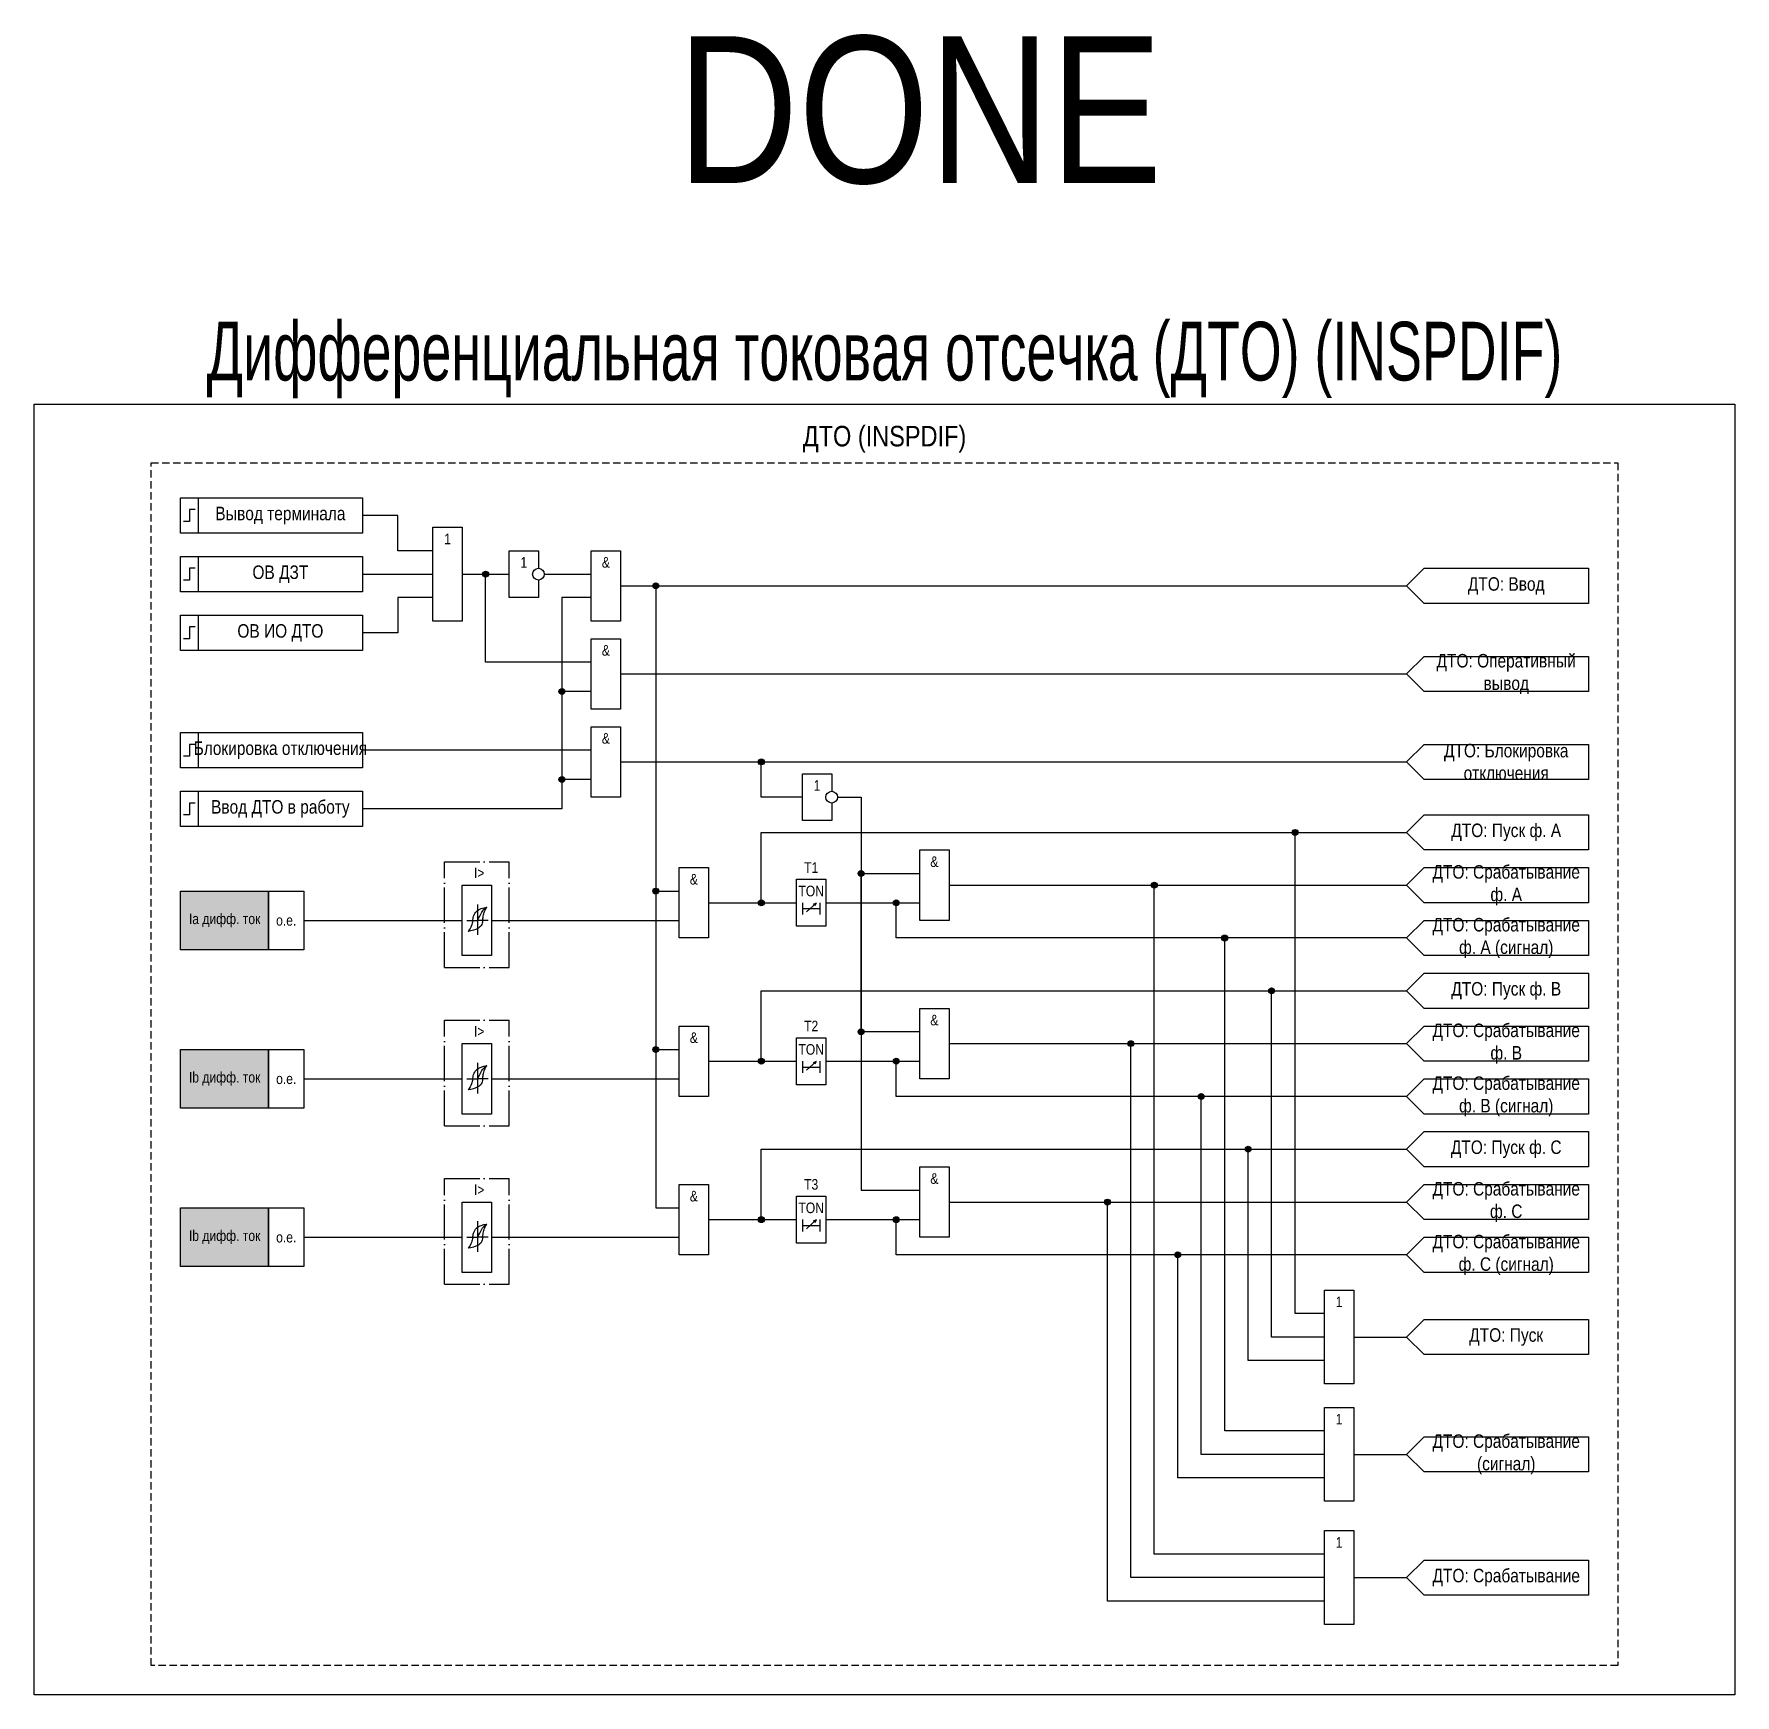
# Model space of a CAD drawing. Header units: millimetres. Extents: x 0 to 2482, y -317 to 171.
# Drawn here: x 0 to 290, y -120 to 163.1 of the extents above; entities that cross this region are included whole.
import ezdxf
from ezdxf.enums import TextEntityAlignment as Align

# ---------------------------------------------------------------- set-up
doc = ezdxf.new("R2010")
doc.units = ezdxf.units.MM
doc.linetypes.add('ACAD_ISO04W100', pattern=[30, 24, -3, 0, -3])
doc.linetypes.add('штриховая2', pattern=[0.375, 0.25, -0.125])
doc.layers.add('Основная', color=7, linetype='Continuous')
doc.styles.add('1.8_Gost_RD', font='ARIALN.TTF', dxfattribs={"height": 1.8})
doc.styles.add('2.5_Gost_RD', font='ARIALN.TTF', dxfattribs={"height": 2.5})
doc.styles.add('3.5_Gost_RD', font='ARIALN.TTF', dxfattribs={"height": 3.5})
doc.styles.add('Компонент', font='ARIALN.TTF', dxfattribs={"height": 3.5})

# ---------------------------------------------------------------- blocks, each defined once
blk = doc.blocks.new('Точка')
at = {"ltscale": 100}
h = blk.add_hatch(color=256, dxfattribs=at)
h.dxf.hatch_style = 1
edge = h.paths.add_edge_path()
edge.add_arc((0, 0), 0.5, 0, 360)
blk.add_circle((0, 0), 0.5, dxfattribs=at)
blk = doc.blocks.new('*U898')
at = {"layer": 'Основная', "linetype": 'ACAD_ISO04W100', "ltscale": 0.25}
for p, q in [((0, 0), (11, 0)), ((0, -18), (0, 0)), ((11, -18), (11, 0)), ((0, -18), (11, -18))]:
    blk.add_line(p, q, dxfattribs=at)
at = {"layer": 'Основная', "style": 'Компонент'}
blk.add_attdef('ОУ', text='', height=3.5, dxfattribs=at).set_placement((11, 0), align=Align.MIDDLE_CENTER)

msp = doc.modelspace()

# ---------------------------------------------------------------- hatches: boundary and pattern name
at = {"ltscale": 100, "true_color": 0xf7941d}
h = msp.add_hatch(color=30, dxfattribs=at)
h.dxf.hatch_style = 1
h.paths.add_polyline_path([(25, 17), (40, 17), (40, 7), (25, 7)])
h = msp.add_hatch(color=30, dxfattribs=at)
h.dxf.hatch_style = 1
h.paths.add_polyline_path([(25, -10), (40, -10), (40, -20), (25, -20)])
h = msp.add_hatch(color=30, dxfattribs=at)
h.dxf.hatch_style = 1
h.paths.add_polyline_path([(25, -37), (40, -37), (40, -47), (25, -47)])

# ---------------------------------------------------------------- linework, layer by layer
at = {"ltscale": 100}
msp.add_line((73, 71), (81, 71), dxfattribs=at)
at = {"color": 7, "ltscale": 100}
for p, q in [((131.7, 13.46), (133.37, 14.95)), ((133.37, 14.95), (132.85, 14.73)), ((133.37, 14.95), (133.11, 14.48)), ((131.7, -13.54), (133.37, -12.05)), ((133.37, -12.05), (132.85, -12.27)), ((133.37, -12.05), (133.11, -12.52)), ((131.7, -40.54), (133.37, -39.05)), ((133.37, -39.05), (132.85, -39.27)), ((133.37, -39.05), (133.11, -39.52))]:
    msp.add_line(p, q, dxfattribs=at)
at = {"color": 3, "ltscale": 100}
msp.add_lwpolyline([(0, 100), (290, 100), (290, -120), (0, -120)], close=True, dxfattribs=at)
at = {"ltscale": 100}
for points in [[(68, 75), (62, 75), (62, 81), (56, 81)], [(86, 70), (86, 67), (81, 67), (81, 75), (86, 75), (86, 72)], [(95, 56), (77, 56), (77, 71)], [(87, 71), (95, 71)], [(68, 67), (62, 67), (62, 61), (56, 61)], [(95, 67), (90, 67), (90, 31), (56, 31)], [(100, 69), (106, 69), (106, 17), (110, 17)], [(106, 69), (234, 69)], [(100, 54), (234, 54)], [(95, 51), (90, 51)], [(95, 41), (56, 41)], [(100, 39), (234, 39)], [(131, 33), (124, 33), (124, 39)], [(95, 36), (90, 36)], [(136, 32), (136, 29), (131, 29), (131, 37), (136, 37), (136, 34)], [(137, 33), (141, 33), (141, -34), (151, -34)], [(124, 15), (124, 27), (234, 27)], [(220, -55), (215, -55), (215, 27)], [(151, -7), (141, -7), (141, 20)], [(141, 20), (151, 20)], [(156, 18), (234, 18)], [(220, -96), (191, -96), (191, 18)], [(106, 17), (106, 17), (106, -10), (110, -10)], [(131, 15), (131, 13)], [(134, 15), (134, 13)], [(234, 9), (147, 9), (147, 15)], [(131, 14), (134, 14)], [(220, -75), (203, -75), (203, 9)], [(124, -12), (124, 0), (234, 0)], [(220, -59), (211, -59), (211, 0)], [(106, -10), (106, -10), (106, -37), (110, -37)], [(156, -9), (234, -9)], [(220, -100), (187, -100), (187, -9)], [(131, -12), (131, -14)], [(131, -13), (134, -13)], [(134, -12), (134, -14)], [(234, -18), (147, -18), (147, -12)], [(220, -79), (199, -79), (199, -18)], [(124, -39), (124, -27), (234, -27)], [(220, -63), (207, -63), (207, -27)], [(156, -36), (234, -36)], [(220, -104), (183, -104), (183, -36)], [(131, -39), (131, -41)], [(131, -40), (134, -40)], [(134, -39), (134, -41)], [(234, -45), (147, -45), (147, -39)], [(220, -83), (195, -83), (195, -45)], [(225, -59), (234, -59)], [(225, -79), (234, -79)], [(225, -100), (234, -100)]]:
    msp.add_lwpolyline(points, dxfattribs=at)
for points in [[(68, 79), (73, 79), (73, 63), (68, 63)], [(130, 19), (135, 19), (135, 11), (130, 11)], [(25, 17), (40, 17), (40, 7), (25, 7)], [(40, 17), (46, 17), (46, 7), (40, 7)], [(130, -8), (135, -8), (135, -16), (130, -16)], [(25, -10), (40, -10), (40, -20), (25, -20)], [(40, -10), (46, -10), (46, -20), (40, -20)], [(25, -37), (40, -37), (40, -47), (25, -47)], [(40, -37), (46, -37), (46, -47), (40, -47)], [(130, -35), (135, -35), (135, -43), (130, -43)], [(220, -51), (225, -51), (225, -67), (220, -67)], [(220, -71), (225, -71), (225, -87), (220, -87)], [(220, -92), (225, -92), (225, -108), (220, -108)]]:
    msp.add_lwpolyline(points, close=True, dxfattribs=at)
at = {"layer": 'Основная', "ltscale": 100}
for p, q in [((73, 16.5), (73, 18)), ((73, 18), (78, 18)), ((78, 18), (78, 12)), ((73, 9), (73, 17)), ((78, 12), (110, 12)), ((78, 12), (78, 6)), ((73, 6), (73, 9)), ((78, 6), (73, 6)), ((73, -10.5), (73, -9)), ((73, -9), (78, -9)), ((73, -18), (73, -10)), ((78, -9), (78, -15)), ((78, -15), (110, -15)), ((78, -15), (78, -21)), ((73, -21), (73, -18)), ((78, -21), (73, -21)), ((73, -37.5), (73, -36)), ((73, -36), (78, -36)), ((73, -45), (73, -37)), ((78, -36), (78, -42)), ((78, -42), (110, -42)), ((78, -42), (78, -48)), ((73, -48), (73, -45)), ((78, -48), (73, -48))]:
    msp.add_line(p, q, dxfattribs=at)
at = {"layer": 'Основная'}
for p, q in [((75.6, 14.72), (75.6, 9.52)), ((75.6, -12.28), (75.6, -17.48)), ((75.6, -39.28), (75.6, -44.48))]:
    msp.add_line(p, q, dxfattribs=at)
at = {"layer": 'Основная', "color": 7, "ltscale": 100}
for p, q in [((46, 12), (73, 12)), ((73.79, 12), (75.6, 12)), ((77.42, 12), (75.6, 12)), ((46, -15), (73, -15)), ((73.79, -15), (75.6, -15)), ((77.42, -15), (75.6, -15)), ((46, -42), (73, -42)), ((73.79, -42), (75.6, -42)), ((77.42, -42), (75.6, -42))]:
    msp.add_line(p, q, dxfattribs=at)
at = {"layer": 'Основная', "linetype": 'штриховая2', "ltscale": 5}
msp.add_lwpolyline([(20, 90), (270, 90), (270, -115), (20, -115)], close=True, dxfattribs=at)
at = {"layer": 'Основная', "ltscale": 100}
for points in [[(25, 84), (28, 84), (28, 78), (25, 78)], [(25, 84), (56, 84), (56, 78), (25, 78)], [(25, 74), (28, 74), (28, 68), (25, 68)], [(25, 74), (56, 74), (56, 68), (25, 68)], [(95, 75), (100, 75), (100, 63), (95, 63)], [(265, 72), (265, 66), (237, 66), (234, 69), (237, 72)], [(25, 64), (28, 64), (28, 58), (25, 58)], [(25, 64), (56, 64), (56, 58), (25, 58)], [(95, 60), (100, 60), (100, 48), (95, 48)], [(265, 57), (265, 51), (237, 51), (234, 54), (237, 57)], [(25, 44), (28, 44), (28, 38), (25, 38)], [(25, 44), (56, 44), (56, 38), (25, 38)], [(95, 45), (100, 45), (100, 33), (95, 33)], [(265, 42), (265, 36), (237, 36), (234, 39), (237, 42)], [(25, 34), (28, 34), (28, 28), (25, 28)], [(25, 34), (56, 34), (56, 28), (25, 28)], [(265, 30), (265, 24), (237, 24), (234, 27), (237, 30)], [(151, 24), (156, 24), (156, 12), (151, 12)], [(110, 21), (115, 21), (115, 9), (110, 9)], [(265, 21), (265, 15), (237, 15), (234, 18), (237, 21)], [(265, 12), (265, 6), (237, 6), (234, 9), (237, 12)], [(265, 3), (265, -3), (237, -3), (234, 0), (237, 3)], [(151, -3), (156, -3), (156, -15), (151, -15)], [(110, -6), (115, -6), (115, -18), (110, -18)], [(265, -6), (265, -12), (237, -12), (234, -9), (237, -6)], [(265, -15), (265, -21), (237, -21), (234, -18), (237, -15)], [(265, -24), (265, -30), (237, -30), (234, -27), (237, -24)], [(151, -30), (156, -30), (156, -42), (151, -42)], [(110, -33), (115, -33), (115, -45), (110, -45)], [(265, -33), (265, -39), (237, -39), (234, -36), (237, -33)], [(265, -42), (265, -48), (237, -48), (234, -45), (237, -42)], [(265, -56), (265, -62), (237, -62), (234, -59), (237, -56)], [(265, -76), (265, -82), (237, -82), (234, -79), (237, -76)], [(265, -97), (265, -103), (237, -103), (234, -100), (237, -97)]]:
    msp.add_lwpolyline(points, close=True, dxfattribs=at)
at = {"layer": 'Основная', "lineweight": 30, "ltscale": 100}
for points in [[(27.5, 82), (26.5, 82), (26.5, 80), (25.5, 80)], [(27.5, 72), (26.5, 72), (26.5, 70), (25.5, 70)], [(27.5, 62), (26.5, 62), (26.5, 60), (25.5, 60)], [(27.5, 42), (26.5, 42), (26.5, 40), (25.5, 40)], [(27.5, 32), (26.5, 32), (26.5, 30), (25.5, 30)]]:
    msp.add_lwpolyline(points, dxfattribs=at)
at = {"layer": 'Основная', "ltscale": 100}
for points in [[(56, 71), (68, 71)], [(115, 15), (130, 15), (130, 15), (130, 15)], [(135, 15), (151, 15)], [(115, -12), (130, -12), (130, -12), (130, -12)], [(135, -12), (151, -12)], [(115, -39), (130, -39), (130, -39), (130, -39)], [(135, -39), (151, -39)]]:
    msp.add_lwpolyline(points, dxfattribs=at)
for centre in [(86, 71), (136, 33)]:
    msp.add_circle(centre, 1, dxfattribs=at)
at = {"layer": 'Основная'}
for points in [[(74.8, 11.92), (74.6, 11.13), (74, 10.12)], [(76.48, 11.92), (76.25, 11.13), (75.76, 10.67), (74, 10.12)], [(74.8, 11.92), (74.95, 12.71), (75.44, 13.54), (77.2, 14.26)], [(75.6, 12), (76, 12.72), (76.47, 13.6), (77.2, 14.26)], [(76.48, 11.92), (76.6, 12.71), (76.81, 13.54), (77.2, 14.26)], [(74.8, -15.08), (74.95, -14.29), (75.44, -13.46), (77.2, -12.74)], [(75.6, -15), (76, -14.28), (76.47, -13.4), (77.2, -12.74)], [(76.48, -15.08), (76.6, -14.29), (76.81, -13.46), (77.2, -12.74)], [(74.8, -15.08), (74.6, -15.87), (74, -16.88)], [(76.48, -15.08), (76.25, -15.87), (75.76, -16.33), (74, -16.88)], [(74.8, -42.08), (74.95, -41.29), (75.44, -40.46), (77.2, -39.74)], [(75.6, -42), (76, -41.28), (76.47, -40.4), (77.2, -39.74)], [(76.48, -42.08), (76.6, -41.29), (76.81, -40.46), (77.2, -39.74)], [(74.8, -42.08), (74.6, -42.87), (74, -43.88)], [(76.48, -42.08), (76.25, -42.87), (75.76, -43.33), (74, -43.88)]]:
    msp.add_spline(points, degree=3, dxfattribs=at)

# ---------------------------------------------------------------- block references
at = {"layer": 'Основная', "ltscale": 100}
for p in [(77, 71), (106, 69), (90, 51), (124, 39), (90, 36), (215, 27), (141, 20), (106, 17), (191, 18), (124, 15), (147, 15), (203, 9), (211, 0), (141, -7), (187, -9), (106, -10), (124, -12), (147, -12), (199, -18), (207, -27), (183, -36), (124, -39), (147, -39), (195, -45)]:
    msp.add_blockref('Точка', p, dxfattribs=at)
at = {"layer": 'Основная', "ltscale": 0.25}
for p in [(70, 22), (70, -5), (70, -32)]:
    msp.add_blockref('*U898', p, dxfattribs=at)

# ---------------------------------------------------------------- texts
at = {"color": 30, "ltscale": 100, "attachment_point": 5, "style": '3.5_Gost_RD'}
for s, insert, char_height, width in [('\\pt775;DONE', (151, 150), 25, 250), ('{\\W0.8;\\C3;Дифференциальная токовая отсечка (ДТО) (INSPDIF)}', (145, 107.5), 10, 290), ('\\pt108.5;ДТО (INSPDIF)', (145, 94), 3.5, 250)]:
    msp.add_mtext(s, dxfattribs=dict(at, insert=insert, char_height=char_height, width=width))
at = {"ltscale": 100, "char_height": 1.8, "attachment_point": 5}
for s, insert, width, style in [('1', (83.5, 73), 5, '2.5_Gost_RD'), ('1', (133.5, 35), 5, '2.5_Gost_RD'), ('T1', (132.5, 21), 5, '2.5_Gost_RD'), ('TON', (132.5, 17), 5, '2.5_Gost_RD'), ('Ia дифф. ток', (32.5, 12), 15, '1.8_Gost_RD'), ('о.е.', (43, 12), 6, '1.8_Gost_RD'), ('T2', (132.5, -6), 5, '2.5_Gost_RD'), ('TON', (132.5, -10), 5, '2.5_Gost_RD'), ('Ib дифф. ток', (32.5, -15), 15, '1.8_Gost_RD'), ('о.е.', (43, -15), 6, '1.8_Gost_RD'), ('T3', (132.5, -33), 5, '2.5_Gost_RD'), ('TON', (132.5, -37), 5, '2.5_Gost_RD'), ('Ib дифф. ток', (32.5, -42), 15, '1.8_Gost_RD'), ('о.е.', (43, -42), 6, '1.8_Gost_RD')]:
    msp.add_mtext(s, dxfattribs=dict(at, insert=insert, width=width, style=style))
at = {"layer": 'Основная', "color": 0, "ltscale": 100, "char_height": 2.3, "width": 28, "attachment_point": 5, "style": '2.5_Gost_RD'}
for s, insert in [('{\\C256;Вывод терминала}', (42, 81)), ('{\\C256;ОВ ДЗТ}', (42, 71)), ('{\\C256;ОВ ИО ДТО}', (42, 61)), ('{\\C256;ДТО: Оперативный вывод}', (251, 54)), ('{\\C256;Блокировка отключения}', (42, 41)), ('{\\C256;ДТО: Блокировка отключения}', (251, 39)), ('{\\C256;Ввод ДТО в работу}', (42, 31)), ('{\\C256;ДТО: Пуск ф. A}', (251, 27)), ('{\\C256;ДТО: Срабатывание ф. A}', (251, 18)), ('{\\C256;ДТО: Срабатывание ф. A (сигнал)}', (251, 9)), ('{\\C256;ДТО: Пуск ф. B}', (251, 0)), ('{\\C256;ДТО: Срабатывание ф. B}', (251, -9)), ('{\\C256;ДТО: Срабатывание ф. B (сигнал)}', (251, -18)), ('{\\C256;ДТО: Пуск ф. C}', (251, -27)), ('{\\C256;ДТО: Срабатывание ф. C}', (251, -36)), ('{\\C256;ДТО: Срабатывание ф. C (сигнал)}', (251, -45)), ('{\\C256;ДТО: Пуск}', (251, -59)), ('{\\C256;ДТО: Срабатывание (сигнал)}', (251, -79)), ('{\\C256;ДТО: Срабатывание}', (251, -100))]:
    msp.add_mtext(s, dxfattribs=dict(at, insert=insert))
at = {"layer": 'Основная', "ltscale": 100, "attachment_point": 5, "style": '2.5_Gost_RD'}
for s, insert, char_height, width in [('1', (70.5, 77), 1.8, 5), ('&', (97.5, 73), 1.8, 5), ('ДТО: Ввод', (251, 69), 2.3, 28), ('&', (97.5, 58), 1.8, 5), ('&', (97.5, 43), 1.8, 5), ('&', (153.5, 22), 1.8, 5), ('&', (112.5, 19), 1.8, 5), ('&', (153.5, -5), 1.8, 5), ('&', (112.5, -8), 1.8, 5), ('&', (153.5, -32), 1.8, 5), ('&', (112.5, -35), 1.8, 5), ('1', (222.5, -53), 1.8, 5), ('1', (222.5, -73), 1.8, 5), ('1', (222.5, -94), 1.8, 5)]:
    msp.add_mtext(s, dxfattribs=dict(at, insert=insert, char_height=char_height, width=width))
at = {"layer": 'Основная', "color": 7, "ltscale": 100, "char_height": 1.8, "attachment_point": 1, "style": '1.8_Gost_RD'}
for insert in [(75, 21), (75, -6), (75, -33)]:
    msp.add_mtext_dynamic_manual_height_columns('I>', width=4, gutter_width=17.5, heights=[0], dxfattribs=dict(at, insert=insert))

doc.saveas('drawing.dxf')
